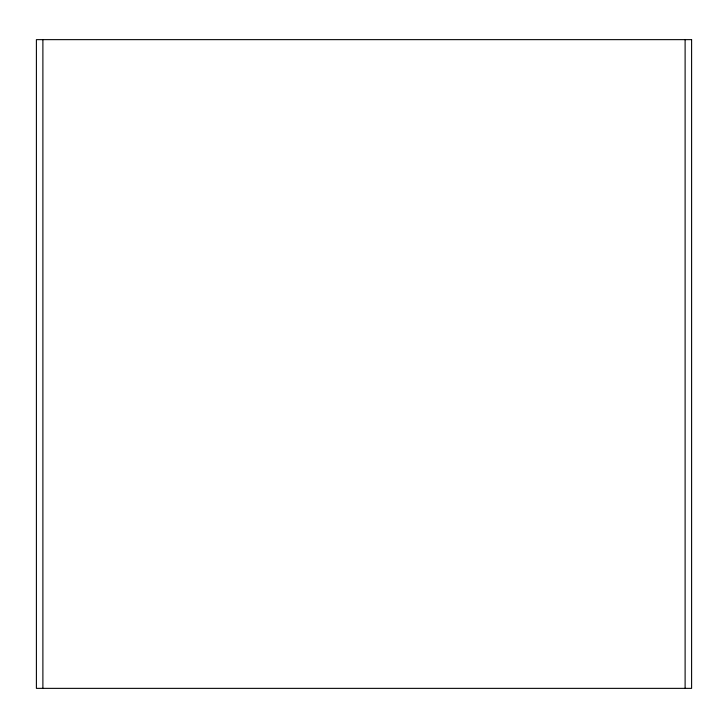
<?xml version="1.0" encoding="UTF-8"?>
<svg xmlns="http://www.w3.org/2000/svg" width="728" height="728" viewBox="0 0 728 728"><rect width="100%" height="100%" fill="white"/><g stroke="black" fill="none" stroke-linecap="round" stroke-linejoin="round"><path stroke-width="1.09" d="M685.112 39.64L685.112 688.36M42.888 39.64L42.888 688.36M691.6 39.64L36.4 39.64L36.4 688.36L691.6 688.36L691.6 39.64"/></g></svg>
